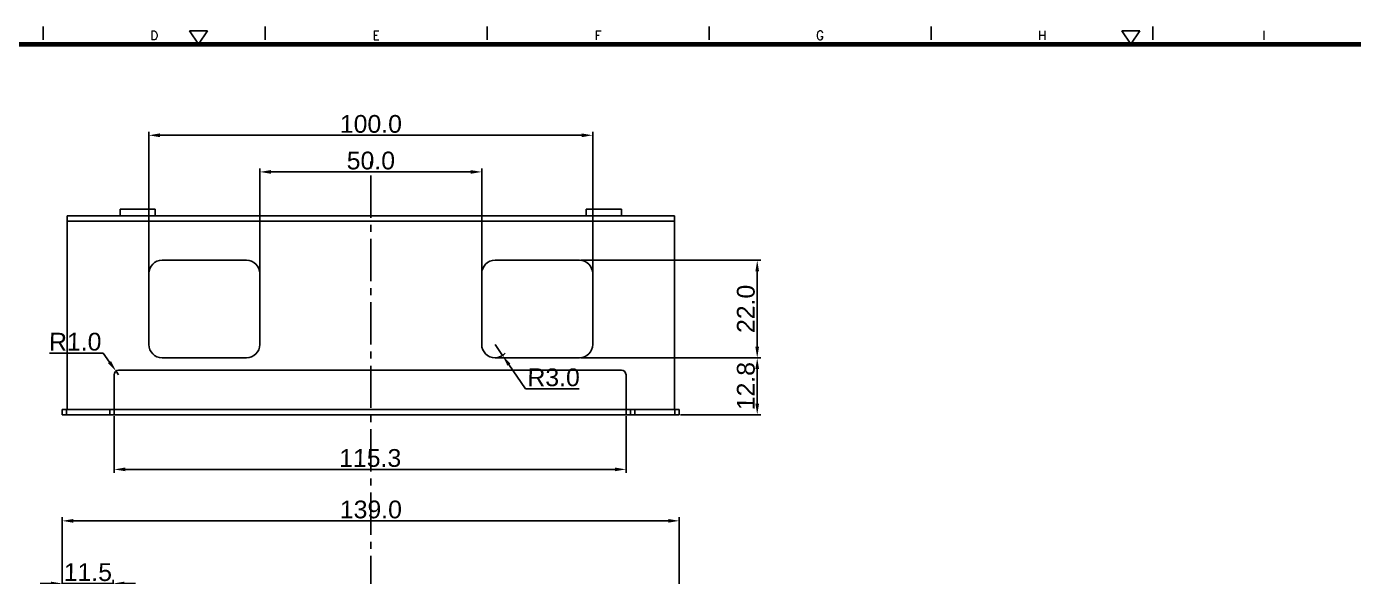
# Model space of a CAD drawing. Extents: x -425 to 6552, y -3049 to 3105.
# Drawn here: x 4162.1 to 4461, y -2130.6 to -2006.6 of the extents above; entities that cross this region are included whole.
import ezdxf
from ezdxf.enums import TextEntityAlignment as Align

# ---------------------------------------------------------------- set-up
doc = ezdxf.new("R2010")
doc.units = 0
doc.header["$PDMODE"] = 3
doc.header["$PDSIZE"] = 1.5
doc.linetypes.add('CENTER', pattern=[17.8, 10.75, -2.35, 2.35, -2.35])
doc.linetypes.add('CENTER2', pattern=[28.575, 19.05, -3.175, 3.175, -3.175])
doc.layers.get('0').update_dxf_attribs({"linetype": 'CONTINUOUS'})
doc.layers.get('DEFPOINTS').update_dxf_attribs({"linetype": 'CONTINUOUS'})
doc.layers.add('3', color=112, linetype='CENTER')
doc.layers.add('DIM', color=1, linetype='CONTINUOUS')
doc.styles.add('OMI-1', font='arial.ttf', dxfattribs={"oblique": 1})
doc.styles.add('SIM', font='simplex')
doc.dimstyles.new('1', dxfattribs={"dimtxt": 4, "dimasz": 2.5, "dimexe": 0.8, "dimexo": 0.3, "dimgap": 0.5, "dimtad": 1, "dimtoh": 1, "dimdec": 1, "dimzin": 0, "dimtxsty": 'OMI-1', "dimcen": 0, "dimclrd": 256, "dimclre": 256, "dimclrt": 256, "dimazin": 3, "dimtfac": 0.8, "dimtdec": 1, "dimtix": 1, "dimtmove": 0, "dimatfit": 3, "dimtolj": 1, "dimtzin": 0})

# ---------------------------------------------------------------- blocks, each defined once
blk = doc.blocks.new('*D8297')
at = {"layer": 'DEFPOINTS', "color": 0}
for p in [(4181.61, -2132.14), (4170.11, -2146.49), (4181.61, -2152.28)]:
    blk.add_point(p, dxfattribs=at)
at = {"layer": 'DIM'}
for p, q in [((4167.61, -2132.14), (4165.11, -2132.14)), ((4170.11, -2146.19), (4170.11, -2131.34)), ((4170.11, -2132.14), (4181.61, -2132.14)), ((4181.61, -2151.98), (4181.61, -2131.34)), ((4184.11, -2132.14), (4186.61, -2132.14))]:
    blk.add_line(p, q, dxfattribs=at)
for points in [[(4167.61, -2132.56), (4167.61, -2131.73), (4170.11, -2132.14)], [(4184.11, -2131.73), (4184.11, -2132.56), (4181.61, -2132.14)]]:
    blk.add_solid(points, dxfattribs=at)
at = {"layer": 'DIM', "insert": (4175.86, -2129.6), "char_height": 4, "attachment_point": 5, "style": 'OMI-1'}
blk.add_mtext('\\A1;11.5', dxfattribs=at)
blk = doc.blocks.new('*D8300')
at = {"layer": 'DEFPOINTS', "color": 0}
for p in [(4170.11, -2118.02), (4170.11, -2139.41), (4309.11, -2152.28)]:
    blk.add_point(p, dxfattribs=at)
at = {"layer": 'DIM'}
for p, q in [((4170.11, -2139.11), (4170.11, -2117.22)), ((4306.61, -2118.02), (4172.61, -2118.02)), ((4309.11, -2151.98), (4309.11, -2117.22))]:
    blk.add_line(p, q, dxfattribs=at)
for points in [[(4172.61, -2117.6), (4172.61, -2118.44), (4170.11, -2118.02)], [(4306.61, -2118.44), (4306.61, -2117.6), (4309.11, -2118.02)]]:
    blk.add_solid(points, dxfattribs=at)
at = {"layer": 'DIM', "insert": (4239.61, -2115.48), "char_height": 4, "attachment_point": 5, "style": 'OMI-1'}
blk.add_mtext('\\A1;139.0', dxfattribs=at)
blk = doc.blocks.new('*D8376')
at = {"layer": 'DEFPOINTS', "color": 0}
for p in [(4181.81, -2094.1), (4297.11, -2094.1), (4297.11, -2106.43)]:
    blk.add_point(p, dxfattribs=at)
at = {"layer": 'DIM'}
for p, q in [((4181.81, -2094.4), (4181.81, -2107.23)), ((4297.11, -2094.4), (4297.11, -2107.23)), ((4184.31, -2106.43), (4294.61, -2106.43))]:
    blk.add_line(p, q, dxfattribs=at)
for points in [[(4184.31, -2106.01), (4184.31, -2106.84), (4181.81, -2106.43)], [(4294.61, -2106.84), (4294.61, -2106.01), (4297.11, -2106.43)]]:
    blk.add_solid(points, dxfattribs=at)
at = {"layer": 'DIM', "insert": (4239.46, -2103.88), "char_height": 4, "attachment_point": 5, "style": 'OMI-1'}
blk.add_mtext('\\A1;115.3', dxfattribs=at)
blk = doc.blocks.new('*D8396')
at = {"layer": 'DEFPOINTS', "color": 0}
for p in [(4264.61, -2039.4), (4214.61, -2062.3), (4264.61, -2062.3)]:
    blk.add_point(p, dxfattribs=at)
at = {"layer": 'DIM'}
for p, q in [((4214.61, -2062), (4214.61, -2038.6)), ((4217.11, -2039.4), (4262.11, -2039.4)), ((4264.61, -2062), (4264.61, -2038.6))]:
    blk.add_line(p, q, dxfattribs=at)
for points in [[(4217.11, -2038.99), (4217.11, -2039.82), (4214.61, -2039.4)], [(4262.11, -2039.82), (4262.11, -2038.99), (4264.61, -2039.4)]]:
    blk.add_solid(points, dxfattribs=at)
at = {"layer": 'DIM', "insert": (4239.61, -2036.86), "char_height": 4, "attachment_point": 5, "style": 'OMI-1'}
blk.add_mtext('\\A1;50.0', dxfattribs=at)
blk = doc.blocks.new('*D8397')
at = {"layer": 'DEFPOINTS', "color": 0}
for p in [(4289.61, -2031.15), (4189.61, -2062.3), (4289.61, -2062.3)]:
    blk.add_point(p, dxfattribs=at)
at = {"layer": 'DIM'}
for p, q in [((4189.61, -2062), (4189.61, -2030.35)), ((4192.11, -2031.15), (4287.11, -2031.15)), ((4289.61, -2062), (4289.61, -2030.35))]:
    blk.add_line(p, q, dxfattribs=at)
for points in [[(4192.11, -2030.73), (4192.11, -2031.57), (4189.61, -2031.15)], [(4287.11, -2031.57), (4287.11, -2030.73), (4289.61, -2031.15)]]:
    blk.add_solid(points, dxfattribs=at)
at = {"layer": 'DIM', "insert": (4239.61, -2028.61), "char_height": 4, "attachment_point": 5, "style": 'OMI-1'}
blk.add_mtext('\\A1;100.0', dxfattribs=at)
blk = doc.blocks.new('*D8398')
at = {"layer": 'DEFPOINTS', "color": 0}
for p in [(4286.61, -2081.3), (4326.67, -2081.3), (4309.11, -2094.1)]:
    blk.add_point(p, dxfattribs=at)
at = {"layer": 'DIM'}
for p, q in [((4286.91, -2081.3), (4327.47, -2081.3)), ((4326.67, -2091.6), (4326.67, -2083.8)), ((4309.41, -2094.1), (4327.47, -2094.1))]:
    blk.add_line(p, q, dxfattribs=at)
for points in [[(4327.08, -2083.8), (4326.25, -2083.8), (4326.67, -2081.3)], [(4326.25, -2091.6), (4327.08, -2091.6), (4326.67, -2094.1)]]:
    blk.add_solid(points, dxfattribs=at)
at = {"layer": 'DIM', "insert": (4324.12, -2087.7), "char_height": 4, "attachment_point": 5, "rotation": 90, "style": 'OMI-1'}
blk.add_mtext('\\A1;12.8', dxfattribs=at)
blk = doc.blocks.new('*D8399')
at = {"layer": 'DEFPOINTS', "color": 0}
for p in [(4286.61, -2059.3), (4326.67, -2059.3), (4286.61, -2081.3)]:
    blk.add_point(p, dxfattribs=at)
at = {"layer": 'DIM'}
for p, q in [((4286.91, -2059.3), (4327.47, -2059.3)), ((4326.67, -2078.8), (4326.67, -2061.8)), ((4286.91, -2081.3), (4327.47, -2081.3))]:
    blk.add_line(p, q, dxfattribs=at)
for points in [[(4327.08, -2061.8), (4326.25, -2061.8), (4326.67, -2059.3)], [(4326.25, -2078.8), (4327.08, -2078.8), (4326.67, -2081.3)]]:
    blk.add_solid(points, dxfattribs=at)
at = {"layer": 'DIM', "insert": (4324.12, -2070.3), "char_height": 4, "attachment_point": 5, "rotation": 90, "style": 'OMI-1'}
blk.add_mtext('\\A1;22.0', dxfattribs=at)
blk = doc.blocks.new('*D8400')
at = {"layer": 'DEFPOINTS', "color": 0}
for p in [(4267.61, -2078.3), (4269.31, -2080.77)]:
    blk.add_point(p, dxfattribs=at)
at = {"layer": 'DIM'}
for p, q in [((4267.61, -2078.3), (4269.31, -2080.77)), ((4270.73, -2082.83), (4274.47, -2088.25)), ((4286.57, -2088.25), (4274.47, -2088.25))]:
    blk.add_line(p, q, dxfattribs=at)
blk.add_arc((4267.61, -2078.3), 3, 275.732, 319.8889, dxfattribs=at)
blk.add_solid([(4271.07, -2082.59), (4270.39, -2083.06), (4269.31, -2080.77)], dxfattribs=at)
at = {"layer": 'DIM', "insert": (4280.77, -2085.71), "char_height": 4, "attachment_point": 5, "style": 'OMI-1'}
blk.add_mtext('\\A1;R3.0', dxfattribs=at)
blk = doc.blocks.new('*D8401')
at = {"layer": 'DEFPOINTS', "color": 0}
for p in [(4182.23, -2084.28), (4182.81, -2085.1)]:
    blk.add_point(p, dxfattribs=at)
at = {"layer": 'DIM'}
for p, q in [((4167.21, -2080.22), (4179.31, -2080.22)), ((4180.77, -2082.25), (4179.31, -2080.22)), ((4182.81, -2085.1), (4182.23, -2084.28))]:
    blk.add_line(p, q, dxfattribs=at)
blk.add_solid([(4180.43, -2082.49), (4181.11, -2082.01), (4182.23, -2084.28)], dxfattribs=at)
at = {"layer": 'DIM', "insert": (4173.01, -2077.68), "char_height": 4, "attachment_point": 5, "style": 'OMI-1'}
blk.add_mtext('\\A1;R1.0', dxfattribs=at)

msp = doc.modelspace()

# ---------------------------------------------------------------- linework, layer by layer
for p, q in [((4165.82, -2009.65), (4165.82, -2006.65)), ((4198.82, -2007.65), (4202.82, -2007.65)), ((4198.82, -2007.65), (4200.82, -2010.65)), ((4200.82, -2010.65), (4202.82, -2007.65)), ((4215.82, -2009.65), (4215.82, -2006.65)), ((4265.82, -2009.65), (4265.82, -2006.65)), ((4315.82, -2009.65), (4315.82, -2006.65)), ((4365.82, -2009.65), (4365.82, -2006.65)), ((4408.82, -2007.65), (4410.82, -2010.65)), ((4408.82, -2007.65), (4412.82, -2007.65)), ((4410.82, -2010.65), (4412.82, -2007.65)), ((4415.82, -2009.65), (4415.82, -2006.65))]:
    msp.add_line(p, q)
at = {"color": 7, "linetype": 'CONTINUOUS'}
for p, q in [((4171.21, -2092.9), (4171.21, -2049.3)), ((4171.21, -2049.3), (4308.01, -2049.3)), ((4308.01, -2092.9), (4308.01, -2049.3)), ((4171.21, -2050.5), (4308.01, -2050.5)), ((4192.61, -2059.3), (4211.61, -2059.3)), ((4267.61, -2059.3), (4286.61, -2059.3)), ((4189.61, -2078.3), (4189.61, -2062.3)), ((4214.61, -2062.3), (4214.61, -2078.3)), ((4264.61, -2078.3), (4264.61, -2062.3)), ((4289.61, -2062.3), (4289.61, -2078.3)), ((4211.61, -2081.3), (4192.61, -2081.3)), ((4286.61, -2081.3), (4267.61, -2081.3)), ((4181.81, -2094.1), (4181.81, -2085.1)), ((4296.11, -2084.1), (4182.81, -2084.1)), ((4297.11, -2085.1), (4297.11, -2094.1)), ((4170.11, -2094.1), (4170.11, -2092.9)), ((4309.11, -2092.9), (4170.11, -2092.9)), ((4309.11, -2094.1), (4170.11, -2094.1)), ((4171.11, -2094.1), (4171.11, -2092.9)), ((4180.81, -2094.1), (4180.81, -2092.9)), ((4298.11, -2092.9), (4298.11, -2094.1)), ((4299.11, -2092.9), (4299.11, -2094.1)), ((4308.11, -2094.1), (4308.11, -2092.9)), ((4309.11, -2094.1), (4309.11, -2092.9))]:
    msp.add_line(p, q, dxfattribs=at)
at = {"color": 4, "linetype": 'CONTINUOUS'}
for p, q in [((4183.16, -2049.3), (4183.16, -2047.8)), ((4191.06, -2047.8), (4183.16, -2047.8)), ((4191.06, -2049.3), (4191.06, -2047.8)), ((4288.16, -2049.3), (4288.16, -2047.8)), ((4296.06, -2047.8), (4288.16, -2047.8)), ((4296.06, -2049.3), (4296.06, -2047.8))]:
    msp.add_line(p, q, dxfattribs=at)
at = {"const_width": 1}
msp.add_lwpolyline([(4815.82, -2010.65), (4015.82, -2010.65), (4015.82, -2560.65), (4815.82, -2560.65)], close=True, dxfattribs=at)
at = {"color": 7, "linetype": 'CONTINUOUS'}
for centre, radius, start, end in [((4192.61, -2062.3), 3, 90, 180), ((4211.61, -2062.3), 3, 0, 90), ((4267.61, -2062.3), 3, 90, 180), ((4286.61, -2062.3), 3, 0, 90), ((4192.61, -2078.3), 3, 180, 270), ((4211.61, -2078.3), 3, 270, 0), ((4267.61, -2078.3), 3, 180, 270), ((4286.61, -2078.3), 3, 270, 0), ((4182.81, -2085.1), 1, 90, 180), ((4296.11, -2085.1), 1, 0, 90)]:
    msp.add_arc(centre, radius, start, end, dxfattribs=at)
at = {"layer": '3', "linetype": 'CENTER2', "ltscale": 0.5}
msp.add_line((4239.61, -2492.64), (4239.61, -2036.75), dxfattribs=at)

# ---------------------------------------------------------------- texts
at = {"style": 'SIM'}
for s, p in [('D', (4190.82, -2009.65)), ('E', (4240.82, -2009.65)), ('F', (4290.82, -2009.65)), ('G', (4340.82, -2009.65)), ('H', (4390.82, -2009.65)), ('I', (4440.82, -2009.65))]:
    msp.add_text(s, height=2, dxfattribs=at).set_placement(p, align=Align.CENTER)

# ---------------------------------------------------------------- dimensions: what is measured, and where the dimension line sits
at = {"layer": 'DIM'}
for base, p1, p2, picture, middle in [((4289.61, -2031.15), (4189.61, -2062.3), (4289.61, -2062.3), '*D8397', (4239.61, -2028.61)), ((4264.61, -2039.4), (4214.61, -2062.3), (4264.61, -2062.3), '*D8396', (4239.61, -2036.86)), ((4297.11, -2106.43), (4181.81, -2094.1), (4297.11, -2094.1), '*D8376', (4239.46, -2103.88)), ((4170.11, -2118.02), (4309.11, -2152.28), (4170.11, -2139.41), '*D8300', (4239.61, -2115.48)), ((4181.61, -2132.14), (4170.11, -2146.49), (4181.61, -2152.28), '*D8297', (4175.86, -2129.6))]:
    dim = msp.add_linear_dim(base=base, p1=p1, p2=p2, dimstyle='1', dxfattribs=at)
    dim.commit()
    dim.dimension.update_dxf_attribs({"geometry": picture, "text_midpoint": middle})
dim = msp.add_linear_dim(base=(4326.67, -2059.3), p1=(4286.61, -2081.3), p2=(4286.61, -2059.3), angle=90, dimstyle='1', override={"dimtmove": 1}, dxfattribs=at)
dim.commit()
dim.dimension.update_dxf_attribs({"geometry": '*D8399', "text_midpoint": (4324.12, -2070.3)})
for center, mpoint, picture, middle in [((4182.81, -2085.1), (4182.23, -2084.28), '*D8401', (4173.01, -2077.68)), ((4267.61, -2078.3), (4269.31, -2080.77), '*D8400', (4280.77, -2085.71))]:
    dim = msp.add_radius_dim(center=center, mpoint=mpoint, dimstyle='1', dxfattribs=at)
    dim.commit()
    dim.dimension.update_dxf_attribs({"geometry": picture, "text_midpoint": middle})
dim = msp.add_linear_dim(base=(4326.67, -2081.3), p1=(4309.11, -2094.1), p2=(4286.61, -2081.3), angle=90, dimstyle='1', dxfattribs=at)
dim.commit()
dim.dimension.update_dxf_attribs({"geometry": '*D8398', "text_midpoint": (4324.12, -2087.7)})

doc.saveas('drawing.dxf')
